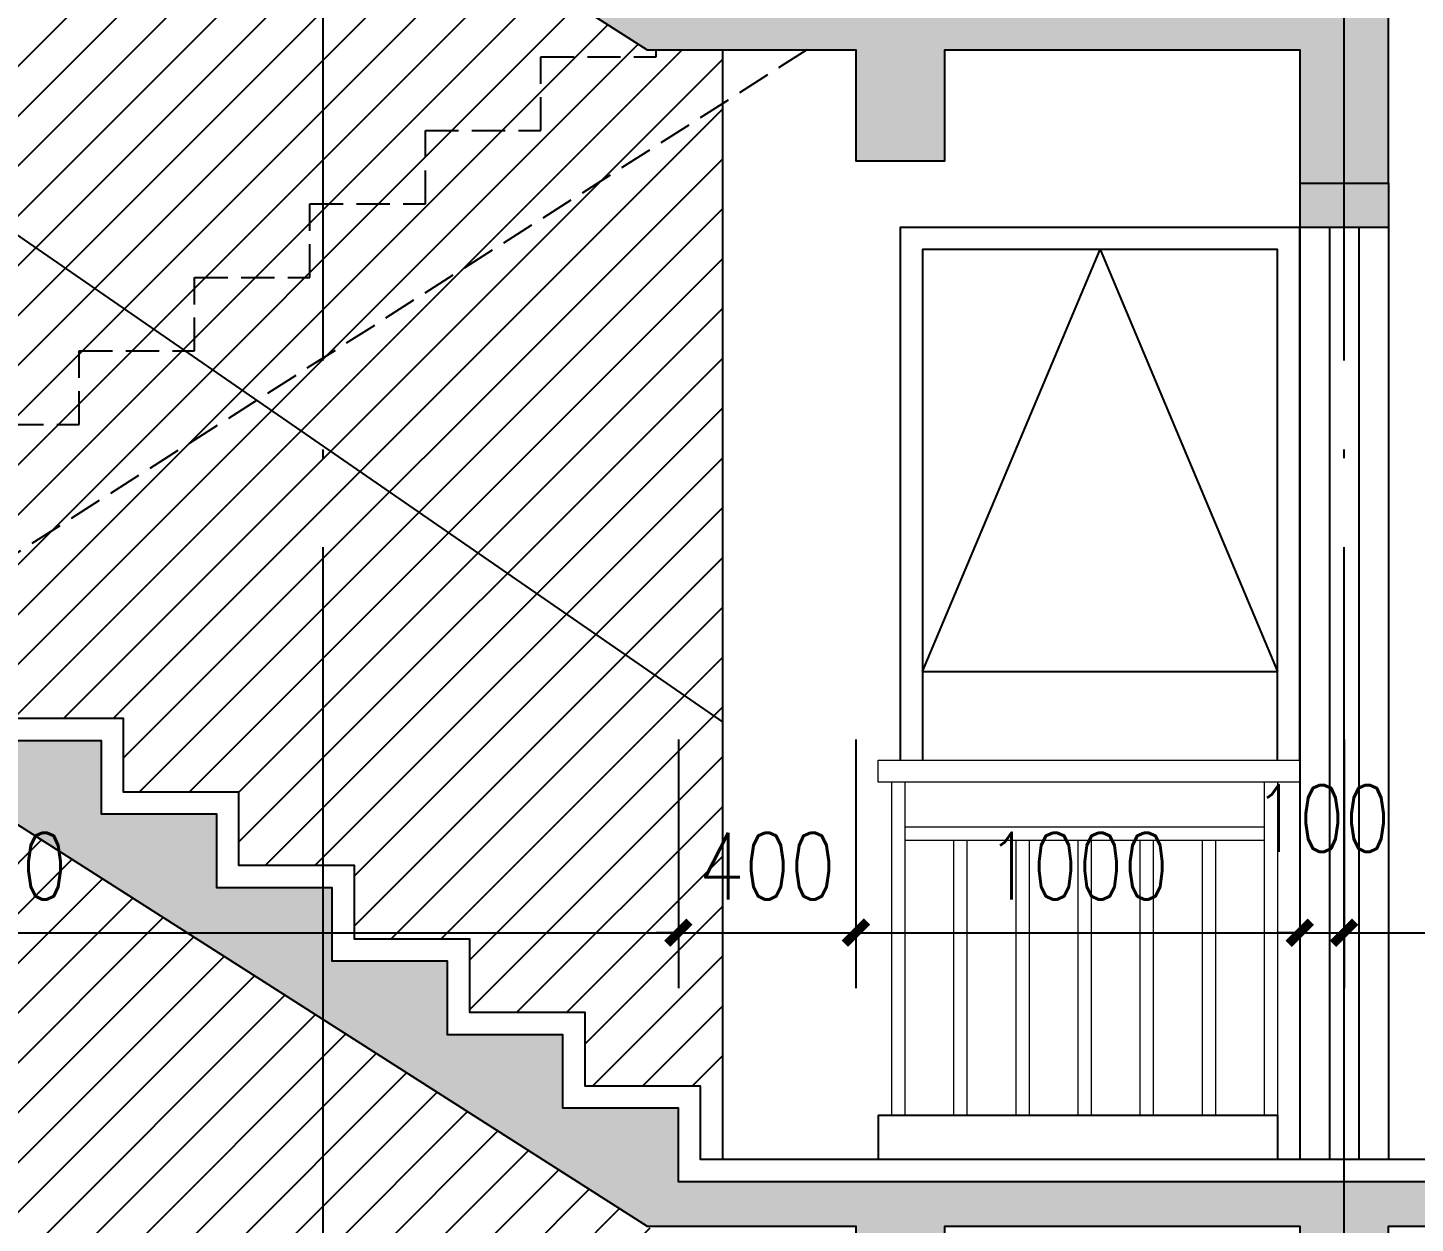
# Model space of a CAD drawing. Extents: x 718358 to 1668613, y -348838 to -159582.
# Drawn here: x 852882 to 856008, y -187094 to -184400 of the extents above; entities that cross this region are included whole.
import ezdxf

# ---------------------------------------------------------------- set-up
doc = ezdxf.new("R2010")
doc.units = 0
doc.header["$LTSCALE"] = 1000
doc.linetypes.add('DASH', pattern=[0.35, 0.25, -0.1])
doc.linetypes.add('DOTE', pattern=[2.42, 2, -0.2, 0.02, -0.2])
for name, color, linetype in [('建-可见线', 7, 'Continuous'), ('建-墙体', 2, 'Continuous'), ('建-尺寸', 73, 'Continuous'), ('建-影线', 8, 'Continuous'), ('建-楼梯', 4, 'Continuous'), ('建-符号说明', 7, 'Continuous'), ('建-轴网', 14, 'DOTE'), ('建-门窗剖', 4, 'Continuous')]:
    doc.layers.add(name, color=color, linetype=linetype)
doc.layers.add('栏杆', color=30, linetype='Continuous', lineweight=9)
doc.styles.add('DIM_FONT', font='SIMPLEX.shx', dxfattribs={"width": 0.8, "bigfont": 'GBCBIG.shx'})
doc.dimstyles.new('DIMN50', dxfattribs={"dimscale": 0.5, "dimtxt": 300, "dimasz": 100, "dimexe": 250, "dimexo": 300, "dimgap": 150, "dimtad": 1, "dimdec": 0, "dimzin": 0, "dimdsep": 46, "dimtxsty": 'DIM_FONT', "dimblk": 'ARCHTICK', "dimcen": 0.09, "dimdle": 1, "dimclrt": 7, "dimazin": 2, "dimtfac": 1, "dimtdec": 0, "dimtix": 1, "dimtmove": 2, "dimatfit": 3, "dimldrblk": 'ARCHTICK', "dimfxl": 1, "dimtolj": 1, "dimtzin": 0, "dimarcsym": 0})
pattern_1 = [(45, (39715.27, 106041.72), (-56.126601, 56.126601), [])]
pattern_2 = [(45, (0, 0), (-88.388348, 88.388348), []), (50, (0, 0), (358.63009, -31.37607), [37.5, -412.5]), (355, (0, 0), (-69.37567, 376.09607), [30, -330]), (100.4514, (29.9, -2.6), (289.25469, 344.71977), [31.8701, -350.57106]), (46.1842, (0, 100), (533.62052, -82.7595), [56.25, -618.75]), (96.6356, (44.47, 93.1), (467.33135, 487.05894), [47.80514, -525.8565]), (351.1842, (0, 100), (467.33097, 487.0593), [45, -495]), (21, (50, 75), (298.45353, -201.30945), [37.5, -412.5]), (326, (50, 75), (121.65767, 362.57502), [30, -330]), (71.4514, (74.87, 58.22), (420.11131, 161.26525), [31.8701, -350.57106]), (37.5, (0, 0), (6.079928, 166.446927), [0, -326, 0, -335, 0, -331.25]), (7.5, (0, 0), (131.53477, 197.205856), [0, -191, 0, -318.5, 0, -126.25]), (327.5, (-111.5, 0), (266.911218, -11.277436), [0, -125, 0, -390, 0, -517.5]), (317.5, (-161.5, 0), (291.593085, 50.05249), [0, -162.5, 0, -259, 0, -367.5])]

# ---------------------------------------------------------------- blocks, each defined once
blk = doc.blocks.new('JHJJKJKHGJGFH')
at = {"layer": '建-可见线'}
for p, q in [((810282.3, -292892.1), (809382.3, -292892.1)), ((809382.3, -292892.1), (809382.3, -292992.1)), ((810282.3, -292892.1), (810282.3, -292992.1))]:
    blk.add_line(p, q, dxfattribs=at)
blk.add_lwpolyline([(809332.3, -292092.1), (809332.3, -290892.1), (810232.3, -290892.1), (810232.3, -292092.1)], dxfattribs=at)
at = {"layer": '建-楼梯', "ltscale": 0.3}
blk.add_line((810182.3, -291892.1), (809382.3, -291892.1), dxfattribs=at)
for points in [[(809382.3, -292092.1), (809382.3, -290942.1), (810182.3, -290942.1), (810182.3, -292092.1)], [(810182.3, -291892.1), (809782.3, -290942.1), (809382.3, -291892.1)]]:
    blk.add_lwpolyline(points, dxfattribs=at)
at = {"layer": '栏杆'}
for p, q in [((810282.3, -292092.1), (809332.3, -292092.1)), ((810282.3, -292142.1), (810282.3, -292092.1)), ((809332.3, -292142.1), (810282.3, -292142.1)), ((810222.3, -292242.1), (809412.3, -292242.1)), ((810222.3, -292272.1), (809412.3, -292272.1))]:
    blk.add_line(p, q, dxfattribs=at)
for points in [[(809382.3, -292142.1), (809382.3, -292892.1)], [(809412.3, -292142.1), (809412.3, -292892.1)], [(810222.3, -292142.1), (810222.3, -292892.1)], [(810252.3, -292142.1), (810252.3, -292892.1)], [(809522.3, -292272.1), (809522.3, -292892.1)], [(809552.3, -292272.1), (809552.3, -292892.1)], [(809662.3, -292272.1), (809662.3, -292892.1)], [(809692.3, -292272.1), (809692.3, -292892.1)], [(809802.3, -292272.1), (809802.3, -292892.1)], [(809832.3, -292272.1), (809832.3, -292892.1)], [(809942.3, -292272.1), (809942.3, -292892.1)], [(809972.3, -292272.1), (809972.3, -292892.1)], [(810082.3, -292272.1), (810082.3, -292892.1)], [(810112.3, -292272.1), (810112.3, -292892.1)]]:
    blk.add_lwpolyline(points, dxfattribs=at)
blk = doc.blocks.new('_ArchTick')
at = {"color": 0, "linetype": 'ByBlock', "const_width": 0.4}
blk.add_lwpolyline([(-0.5, -0.5), (0.5, 0.5)], dxfattribs=at)
blk = doc.blocks.new('*D2130')
at = {"layer": 'Defpoints', "color": 0, "transparency": 16777216}
for p in [(855847.5, -185853.9), (858147.5, -185853.9), (858147.5, -186439.2)]:
    blk.add_point(p, dxfattribs=at)
at = {"layer": '建-尺寸', "color": 0, "lineweight": -2, "transparency": 16777216}
for p, q in [((855847.5, -186003.9), (855847.5, -186564.2)), ((858147.5, -186003.9), (858147.5, -186564.2)), ((855847, -186439.2), (858148, -186439.2))]:
    blk.add_line(p, q, dxfattribs=at)
at = {"layer": '建-尺寸', "color": 0, "lineweight": -2, "transparency": 16777216, "xscale": 50, "yscale": 50, "zscale": 50, "rotation": 180}
blk.add_blockref('_ArchTick', (855847.5, -186439.2), dxfattribs=at)
at = {"layer": '建-尺寸', "color": 0, "lineweight": -2, "transparency": 16777216, "xscale": 50, "yscale": 50, "zscale": 50}
blk.add_blockref('_ArchTick', (858147.5, -186439.2), dxfattribs=at)
at = {"layer": '建-尺寸', "color": 7, "transparency": 16777216, "insert": (856997.5, -186289.2), "char_height": 150, "attachment_point": 5, "style": 'DIM_FONT'}
blk.add_mtext('\\A1;2300', dxfattribs=at)
blk = doc.blocks.new('*D2131')
at = {"layer": 'Defpoints', "color": 0, "transparency": 16777216}
for p in [(855747.5, -185853.9), (855847.5, -185853.9), (855847.5, -186439.2)]:
    blk.add_point(p, dxfattribs=at)
at = {"layer": '建-尺寸', "color": 0, "lineweight": -2, "transparency": 16777216}
for p, q in [((855747.5, -186003.9), (855747.5, -186564.2)), ((855847.5, -186003.9), (855847.5, -186564.2)), ((855747.5, -186439.2), (855697.5, -186439.2)), ((855747.5, -186439.2), (855847.5, -186439.2)), ((855847.5, -186439.2), (855897.5, -186439.2))]:
    blk.add_line(p, q, dxfattribs=at)
at = {"layer": '建-尺寸', "color": 0, "lineweight": -2, "transparency": 16777216, "xscale": 50, "yscale": 50, "zscale": 50}
blk.add_blockref('_ArchTick', (855747.5, -186439.2), dxfattribs=at)
at = {"layer": '建-尺寸', "color": 0, "lineweight": -2, "transparency": 16777216, "xscale": 50, "yscale": 50, "zscale": 50, "rotation": 180}
blk.add_blockref('_ArchTick', (855847.5, -186439.2), dxfattribs=at)
at = {"layer": '建-尺寸', "color": 7, "transparency": 16777216, "insert": (855797.5, -186181.7), "char_height": 150, "attachment_point": 5, "style": 'DIM_FONT'}
blk.add_mtext('\\A1;100', dxfattribs=at)
blk = doc.blocks.new('*D2132')
at = {"layer": 'Defpoints', "color": 0, "transparency": 16777216}
for p in [(854747.5, -185853.9), (855747.5, -185853.9), (855747.5, -186439.2)]:
    blk.add_point(p, dxfattribs=at)
at = {"layer": '建-尺寸', "color": 0, "lineweight": -2, "transparency": 16777216}
for p, q in [((854747.5, -186003.9), (854747.5, -186564.2)), ((855747.5, -186003.9), (855747.5, -186564.2)), ((854747, -186439.2), (855748, -186439.2))]:
    blk.add_line(p, q, dxfattribs=at)
at = {"layer": '建-尺寸', "color": 0, "lineweight": -2, "transparency": 16777216, "xscale": 50, "yscale": 50, "zscale": 50, "rotation": 180}
blk.add_blockref('_ArchTick', (854747.5, -186439.2), dxfattribs=at)
at = {"layer": '建-尺寸', "color": 0, "lineweight": -2, "transparency": 16777216, "xscale": 50, "yscale": 50, "zscale": 50}
blk.add_blockref('_ArchTick', (855747.5, -186439.2), dxfattribs=at)
at = {"layer": '建-尺寸', "color": 7, "transparency": 16777216, "insert": (855247.5, -186289.2), "char_height": 150, "attachment_point": 5, "style": 'DIM_FONT'}
blk.add_mtext('\\A1;1000', dxfattribs=at)
blk = doc.blocks.new('*D2133')
at = {"layer": 'Defpoints', "color": 0, "transparency": 16777216}
for p in [(854347.5, -185853.9), (854747.5, -185853.9), (854747.5, -186439.2)]:
    blk.add_point(p, dxfattribs=at)
at = {"layer": '建-尺寸', "color": 0, "lineweight": -2, "transparency": 16777216}
for p, q in [((854347.5, -186003.9), (854347.5, -186564.2)), ((854747.5, -186003.9), (854747.5, -186564.2)), ((854347.5, -186439.2), (854297.5, -186439.2)), ((854347.5, -186439.2), (854747.5, -186439.2)), ((854747.5, -186439.2), (854797.5, -186439.2))]:
    blk.add_line(p, q, dxfattribs=at)
at = {"layer": '建-尺寸', "color": 0, "lineweight": -2, "transparency": 16777216, "xscale": 50, "yscale": 50, "zscale": 50}
blk.add_blockref('_ArchTick', (854347.5, -186439.2), dxfattribs=at)
at = {"layer": '建-尺寸', "color": 0, "lineweight": -2, "transparency": 16777216, "xscale": 50, "yscale": 50, "zscale": 50, "rotation": 180}
blk.add_blockref('_ArchTick', (854747.5, -186439.2), dxfattribs=at)
at = {"layer": '建-尺寸', "color": 7, "transparency": 16777216, "insert": (854547.5, -186289.2), "char_height": 150, "attachment_point": 5, "style": 'DIM_FONT'}
blk.add_mtext('\\A1;400', dxfattribs=at)
blk = doc.blocks.new('*D2134')
at = {"layer": 'Defpoints', "color": 0, "transparency": 16777216}
for p in [(850447.5, -185853.9), (854347.5, -185853.9), (854347.5, -186439.2)]:
    blk.add_point(p, dxfattribs=at)
at = {"layer": '建-尺寸', "color": 0, "lineweight": -2, "transparency": 16777216}
for p, q in [((850447.5, -186003.9), (850447.5, -186564.2)), ((854347.5, -186003.9), (854347.5, -186564.2)), ((850447, -186439.2), (854348, -186439.2))]:
    blk.add_line(p, q, dxfattribs=at)
at = {"layer": '建-尺寸', "color": 0, "lineweight": -2, "transparency": 16777216, "xscale": 50, "yscale": 50, "zscale": 50, "rotation": 180}
blk.add_blockref('_ArchTick', (850447.5, -186439.2), dxfattribs=at)
at = {"layer": '建-尺寸', "color": 0, "lineweight": -2, "transparency": 16777216, "xscale": 50, "yscale": 50, "zscale": 50}
blk.add_blockref('_ArchTick', (854347.5, -186439.2), dxfattribs=at)
at = {"layer": '建-尺寸', "color": 7, "transparency": 16777216, "insert": (852397.5, -186289.2), "char_height": 150, "attachment_point": 5, "style": 'DIM_FONT'}
blk.add_mtext('\\A1;15x260=3900', dxfattribs=at)

msp = doc.modelspace()

# ---------------------------------------------------------------- hatches: boundary and pattern name
at = {"layer": '建-影线'}
h = msp.add_hatch(dxfattribs=at)
h.set_pattern_fill('钢筋混凝土', color=256, scale=50, style=0)
h.set_pattern_definition(pattern_2)
h.paths.add_polyline_path([(855947.5, -184750.4), (855747.5, -184750.4), (855747.5, -184850.4), (855947.5, -184850.4)])
h.paths.add_polyline_path([(849047.5, -181800.5), (849847.5, -181800.5), (849847.5, -182050.5), (850047.5, -182050.5), (850047.5, -181800.5), (850121.7, -181800.5), (852217.5, -183136.9), (852217.5, -182975.4), (852267.5, -182975.4), (852267.5, -182859.8), (852007.5, -182859.8), (852007.5, -182694.1), (851747.5, -182694.1), (851747.5, -182528.5), (851487.5, -182528.5), (851487.5, -182362.9), (851227.5, -182362.9), (851227.5, -182197.2), (850967.5, -182197.2), (850967.5, -182031.6), (850707.5, -182031.6), (850707.5, -181866), (850447.5, -181866), (850447.5, -181700.4), (848847.5, -181700.4), (848847.5, -181900.5), (847447.5, -181900.5), (847447.5, -182000.5), (848847.5, -182000.5), (848847.5, -182300.5), (849047.5, -182300.5), (849047.5, -182200.4)])
h.paths.add_polyline_path([(852527.5, -183025.4), (852267.5, -183025.4), (852267.5, -182975.4), (852217.5, -182975.4), (852217.5, -183136.9), (852397.5, -183251.7), (852527.5, -183168.8)])
h.paths.add_polyline_path([(853047.5, -183356.7), (852787.5, -183356.7), (852787.5, -183191), (852527.5, -183191), (852527.5, -183168.8), (852397.5, -183251.7), (854277.5, -184450.4), (854747.5, -184450.4), (854747.5, -184700.4), (854947.5, -184700.4), (854947.5, -184450.4), (855747.5, -184450.4), (855747.5, -184750.4), (855947.5, -184750.4), (855947.5, -184350.4), (854347.5, -184350.4), (854347.5, -184184.8), (854087.5, -184184.8), (854087.5, -184019.2), (853827.5, -184019.2), (853827.5, -183853.5), (853567.5, -183853.5), (853567.5, -183687.9), (853307.5, -183687.9), (853307.5, -183522.3), (853047.5, -183522.3)])
h = msp.add_hatch(dxfattribs=at)
h.set_pattern_fill('钢筋混凝土', color=256, scale=50, style=0)
h.set_pattern_definition(pattern_2)
h.paths.add_polyline_path([(849047.5, -184750.4), (848847.5, -184750.4), (848847.5, -184850.4), (849047.5, -184850.4)])
h.paths.add_polyline_path([(850447.5, -184350.4), (848847.5, -184350.4), (848847.5, -184750.4), (849047.5, -184750.4), (849047.5, -184450.5), (849847.5, -184450.5), (849847.5, -184700.5), (850047.5, -184700.5), (850047.5, -184450.5), (850121.7, -184450.5), (852217.5, -185786.9), (852217.5, -185625.5), (852267.5, -185625.5), (852267.5, -185509.8), (852007.5, -185509.8), (852007.5, -185344.1), (851747.5, -185344.1), (851747.5, -185178.5), (851487.5, -185178.5), (851487.5, -185012.9), (851227.5, -185012.9), (851227.5, -184847.2), (850967.5, -184847.2), (850967.5, -184681.6), (850707.5, -184681.6), (850707.5, -184516), (850447.5, -184516)])
h.paths.add_polyline_path([(852527.5, -185675.4), (852267.5, -185675.4), (852267.5, -185625.5), (852217.5, -185625.5), (852217.5, -185786.9), (852378.1, -185889.3), (852527.5, -185794)])
h.paths.add_polyline_path([(853047.5, -186006.7), (852787.5, -186006.7), (852787.5, -185841), (852527.5, -185841), (852527.5, -185794), (852378.1, -185889.3), (854277.5, -187100.4), (854747.5, -187100.4), (854747.5, -187350.4), (854947.5, -187350.4), (854947.5, -187100.4), (855747.5, -187100.4), (855747.5, -187400.4), (855947.5, -187400.4), (855947.5, -187100.4), (857947.5, -187100.4), (857947.5, -187000.4), (854347.5, -187000.4), (854347.5, -186834.8), (854087.5, -186834.8), (854087.5, -186669.2), (853827.5, -186669.2), (853827.5, -186503.5), (853567.5, -186503.5), (853567.5, -186337.9), (853307.5, -186337.9), (853307.5, -186172.3), (853047.5, -186172.3)])
at = {"layer": '建-符号说明'}
h = msp.add_hatch(dxfattribs=at)
h.set_pattern_fill('ANSI31', color=8, scale=50, style=0)
h.set_pattern_definition(pattern_1)
h.paths.add_polyline_path([(851797.5, -185128.5), (851797.5, -185294.1), (852057.5, -185294.1), (852057.5, -185459.8), (852317.5, -185459.8), (852317.5, -185625.4), (852577.5, -185625.4), (852577.5, -185791), (852837.5, -185791), (852837.5, -185956.7), (853097.5, -185956.7), (853097.5, -186122.3), (853357.5, -186122.3), (853357.5, -186287.9), (853617.5, -186287.9), (853617.5, -186453.5), (853877.5, -186453.5), (853877.5, -186619.2), (854137.5, -186619.2), (854137.5, -186784.8), (854447.5, -186784.8), (854447.5, -184450.4), (854277.5, -184450.4), (850447.5, -182008.3), (850447.5, -184300.4), (850497.5, -184300.4), (850497.5, -184466), (850757.5, -184466), (850757.5, -184631.6), (851017.5, -184631.6), (851017.5, -184797.2), (851277.5, -184797.2), (851277.5, -184962.9), (851537.5, -184962.9), (851537.5, -185128.5)])
h = msp.add_hatch(dxfattribs=at)
h.set_pattern_fill('ANSI31', color=8, scale=50, style=0)
h.set_pattern_definition(pattern_1)
h.paths.add_polyline_path([(852057.5, -187962.9), (852057.5, -188131.6), (852317.5, -188131.6), (852317.5, -188300.4), (852577.5, -188300.4), (852577.5, -188469.1), (852837.5, -188469.1), (852837.5, -188637.9), (853097.5, -188637.9), (853097.5, -188806.6), (853357.5, -188806.6), (853357.5, -188975.4), (853617.5, -188975.4), (853617.5, -189144.1), (853877.5, -189144.1), (853877.5, -189312.9), (854137.5, -189312.9), (854137.5, -189481.6), (854347.5, -189481.6), (854347.5, -187145.1), (850447.5, -184658.3), (850447.5, -184850.4), (850447.5, -186950.4), (850497.5, -186950.4), (850497.5, -187119.1), (850757.5, -187119.1), (850757.5, -187287.9), (851017.5, -187287.9), (851017.5, -187456.6), (851277.5, -187456.6), (851277.5, -187625.4), (851537.5, -187625.4), (851537.5, -187794.1), (851797.5, -187794.1), (851797.5, -187962.9)])

# ---------------------------------------------------------------- linework, layer by layer
at = {"layer": '建-可见线'}
msp.add_line((854447.5, -186950.4), (854447.5, -184450.4), dxfattribs=at)
msp.add_lwpolyline([(857947.5, -186950.4), (854397.5, -186950.4), (854397.5, -186784.8), (854137.5, -186784.8), (854137.5, -186619.2), (853877.5, -186619.2), (853877.5, -186453.5), (853617.5, -186453.5), (853617.5, -186287.9), (853357.5, -186287.9), (853357.5, -186122.3), (853097.5, -186122.3), (853097.5, -185956.7), (852837.5, -185956.7)], dxfattribs=at)
at = {"layer": '建-墙体'}
for p, q in [((855747.5, -184750.4), (855747.5, -184850.4)), ((855947.5, -184750.4), (855947.5, -184850.4)), ((855947.5, -184850.4), (855747.5, -184850.4))]:
    msp.add_line(p, q, dxfattribs=at)
at = {"layer": '建-墙体', "elevation": 0}
msp.add_lwpolyline([(850121.7, -181800.5), (854277.5, -184450.4), (854747.5, -184450.4), (854747.5, -184700.4), (854947.5, -184700.4), (854947.5, -184450.4), (855747.5, -184450.4), (855747.5, -184750.4), (855947.5, -184750.4), (855947.5, -184350.4), (854347.5, -184350.4), (854347.5, -184184.8), (854087.5, -184184.8), (854087.5, -184019.2), (853827.5, -184019.2), (853827.5, -183853.5), (853567.5, -183853.5), (853567.5, -183687.9), (853307.5, -183687.9), (853307.5, -183522.3), (853047.5, -183522.3), (853047.5, -183356.7), (852787.5, -183356.7)], dxfattribs=at)
at = {"layer": '建-墙体'}
for points in [[(849047.5, -184450.5), (849847.5, -184450.5), (849847.5, -184700.5), (850047.5, -184700.5), (850047.5, -184450.5), (850121.7, -184450.5), (854277.5, -187100.4), (854747.5, -187100.4), (854747.5, -187350.4), (854947.5, -187350.4), (854947.5, -187100.4), (855747.5, -187100.4), (855747.5, -187400.4), (855947.5, -187400.4), (855947.5, -187100.4), (857947.5, -187100.4)], [(857947.5, -187000.4), (854347.5, -187000.4), (854347.5, -186834.8), (854087.5, -186834.8), (854087.5, -186669.2), (853827.5, -186669.2), (853827.5, -186503.5), (853567.5, -186503.5), (853567.5, -186337.9), (853307.5, -186337.9), (853307.5, -186172.3), (853047.5, -186172.3), (853047.5, -186006.7), (852787.5, -186006.7)]]:
    msp.add_lwpolyline(points, dxfattribs=at)
at = {"layer": '建-楼梯', "ltscale": 0.3}
msp.add_line((850447.5, -183203.6), (854447.5, -185965.2), dxfattribs=at)
at = {"layer": '建-楼梯', "linetype": 'DASH', "ltscale": 0.3}
msp.add_line((854636.7, -184450.4), (850497.5, -187087.2), dxfattribs=at)
msp.add_lwpolyline([(852737.5, -185294.2), (852997.5, -185294.2), (852997.5, -185128.6), (853257.5, -185128.6), (853257.5, -184963), (853517.5, -184963), (853517.5, -184797.3), (853777.5, -184797.3), (853777.5, -184631.7), (854037.5, -184631.7), (854037.5, -184466.1), (854297.5, -184466.1), (854297.5, -184450.4)], dxfattribs=at)
at = {"layer": '建-轴网'}
for p, q in [((853547.5, -197250.4), (853547.5, -161350.4)), ((855847.5, -197250.4), (855847.5, -161350.4))]:
    msp.add_line(p, q, dxfattribs=at)
at = {"layer": '建-门窗剖'}
for p, q in [((855747.5, -184850.4), (855747.5, -186950.4)), ((855814.2, -184850.4), (855814.2, -186950.4)), ((855880.9, -184850.4), (855880.9, -186950.4)), ((855947.5, -184850.4), (855947.5, -186950.4))]:
    msp.add_line(p, q, dxfattribs=at)

# ---------------------------------------------------------------- block references
at = {"layer": '建-墙体', "xscale": -1}
msp.add_blockref('JHJJKJKHGJGFH', (1665079.8, 106041.7), dxfattribs=at)

# ---------------------------------------------------------------- dimensions: what is measured, and where the dimension line sits
at = {"layer": '建-尺寸'}
dim = msp.add_aligned_dim(p1=(850447.5, -185853.9), p2=(854347.5, -185853.9), distance=-585.3, text='15x260=3900', dimstyle='DIMN50', dxfattribs=at)
dim.commit()
dim.dimension.update_dxf_attribs({"geometry": '*D2134', "text_midpoint": (852397.5, -186289.2)})
for p1, p2, picture, middle in [((854347.5, -185853.9), (854747.5, -185853.9), '*D2133', (854547.5, -186289.2)), ((854747.5, -185853.9), (855747.5, -185853.9), '*D2132', (855247.5, -186289.2)), ((855847.5, -185853.9), (858147.5, -185853.9), '*D2130', (856997.5, -186289.2))]:
    dim = msp.add_aligned_dim(p1=p1, p2=p2, distance=-585.3, dimstyle='DIMN50', dxfattribs=at)
    dim.commit()
    dim.dimension.update_dxf_attribs({"geometry": picture, "text_midpoint": middle})
dim = msp.add_linear_dim(base=(855847.5, -186439.2), p1=(855747.5, -185853.9), p2=(855847.5, -185853.9), angle=0, dimstyle='DIMN50', dxfattribs=at)
dim.commit()
dim.dimension.update_dxf_attribs({"geometry": '*D2131', "text_midpoint": (855797.5, -186181.7), "dimtype": 161})

doc.saveas('drawing.dxf')
